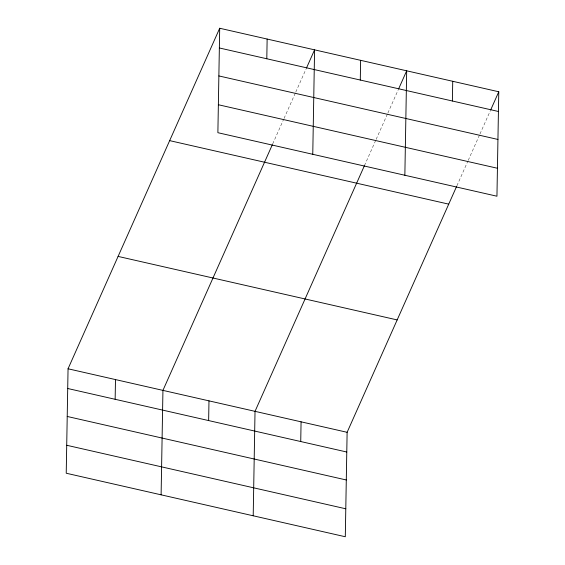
<?xml version="1.0" encoding="UTF-8"?>
<svg xmlns="http://www.w3.org/2000/svg" width="565" height="565" viewBox="0 0 565 565"><rect width="100%" height="100%" fill="white"/><g stroke="black" fill="none" stroke-linecap="round" stroke-linejoin="round"><path stroke-width="0.42" stroke-dasharray="2.83 2.12" d="M272.704 143.891L283.708 119.187M284.061 118.389L295.417 92.886M295.77 92.088L306.068 68.972M364.439 165.651L375.803 140.148M376.156 139.35L387.512 113.847M387.865 113.049L398.163 89.934M456.894 185.814L467.891 161.11M468.251 160.312L479.607 134.809M479.96 134.011L490.25 110.895"/><path stroke-width="0.85" d="M219.7 28.25L217.878 132.697L496.946 196.217L498.775 91.77L219.7 28.25L68.054 368.783L66.225 473.23L345.3 536.75L347.122 432.303L456.534 186.612M115.147 399.3L115.493 379.581M161.11 494.827L162.939 390.38L272.351 144.689M208.64 420.579L208.979 400.86M253.205 515.789L255.027 411.341L364.439 165.651M266.8 58.767L267.139 39.049M300.735 441.54L301.074 421.822M312.763 154.294L314.585 49.847L306.421 68.174M360.286 80.046L360.632 60.328M404.858 175.256L406.68 70.809L398.516 89.136M452.381 101.008L452.727 81.289M490.611 110.097L498.775 91.77M219.354 47.969L498.429 111.489M218.867 75.929L497.942 139.449M218.365 104.737L497.44 168.257M169.655 140.629L448.73 204.149M118.092 256.411L397.167 319.924M68.054 368.783L347.122 432.303M67.708 388.501L346.776 452.021M67.221 416.462L346.288 479.982M66.719 445.269L345.787 508.79"/></g></svg>
